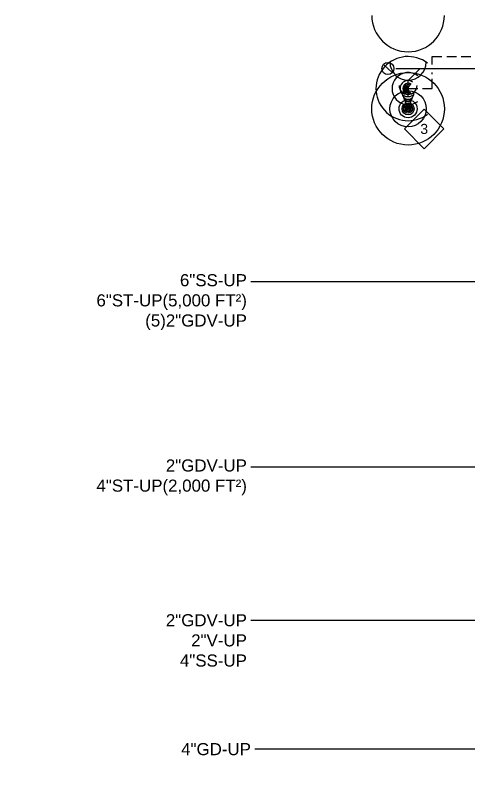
# Model space of a CAD drawing. Extents: x -29500 to 23517, y -2581 to 1886.
# Drawn here: x -3563 to -3226, y 625 to 1202 of the extents above; entities that cross this region are included whole.
import ezdxf
from ezdxf import colors
from ezdxf.entities.mleader import LeaderData, LeaderLine
from ezdxf.enums import TextEntityAlignment as Align
from ezdxf.math import Vec2, Vec3

# ---------------------------------------------------------------- set-up
doc = ezdxf.new("R2010")
doc.units = 0
doc.header["$LTSCALE"] = 36
doc.header["$MEASUREMENT"] = 0
doc.linetypes.add('VENT', pattern=[0.3, 0.2, -0.1])
for name, color, linetype in [('G-ANNO-TEXT', 70, 'Continuous'), ('G-ANNO-TEXT @ 96', 70, 'Continuous'), ('P-GD-N', 3, 'Continuous'), ('P-GD-N @ 1 (1)', 3, 'Continuous'), ('P-GD-N @ 1 (2)', 3, 'Continuous'), ('P-GD-N @ 12', 3, 'Continuous'), ('P-GD-N @ 128', 3, 'Continuous'), ('P-GD-N @ 16', 3, 'Continuous'), ('P-GD-N @ 192', 3, 'Continuous'), ('P-GD-N @ 2', 3, 'Continuous'), ('P-GD-N @ 24', 3, 'Continuous'), ('P-GD-N @ 384', 3, 'Continuous'), ('P-GD-N @ 4', 3, 'Continuous'), ('P-GD-N @ 48', 3, 'Continuous'), ('P-GD-N @ 64', 3, 'Continuous'), ('P-GD-N @ 768', 3, 'Continuous'), ('P-GD-N @ 8', 3, 'Continuous'), ('P-GD-N @ 96', 3, 'Continuous'), ('P-GV-N', 3, 'VENT')]:
    doc.layers.add(name, color=color, linetype=linetype)
doc.styles.add('Arial', font='arial.ttf')

# ---------------------------------------------------------------- blocks, each defined once
blk = doc.blocks.new('*U14')
at = {"linetype": 'Continuous'}
blk.add_circle((0, 0), 0.03516, dxfattribs=at)
blk.add_arc((0.09046, 0), 0.03516, 90, 270, dxfattribs=at)
blk = doc.blocks.new('*U1246')
at = {"layer": 'P-GD-N @ 1 (1)', "rotation": 90}
blk.add_blockref('*U14', (-3271, 1132.15), dxfattribs=at)
at = {"layer": 'P-GD-N @ 1 (2)', "rotation": 90}
blk.add_blockref('*U14', (-3271, 1132.15), dxfattribs=at)
at = {"layer": 'P-GD-N @ 12', "xscale": 12, "yscale": 12, "zscale": 12, "rotation": 90}
blk.add_blockref('*U14', (-3271, 1132.15), dxfattribs=at)
at = {"layer": 'P-GD-N @ 128', "xscale": 128, "yscale": 128, "zscale": 128, "rotation": 90}
blk.add_blockref('*U14', (-3271, 1132.15), dxfattribs=at)
at = {"layer": 'P-GD-N @ 16', "xscale": 16, "yscale": 16, "zscale": 16, "rotation": 90}
blk.add_blockref('*U14', (-3271, 1132.15), dxfattribs=at)
at = {"layer": 'P-GD-N @ 192', "xscale": 192, "yscale": 192, "zscale": 192, "rotation": 90}
blk.add_blockref('*U14', (-3271, 1132.15), dxfattribs=at)
at = {"layer": 'P-GD-N @ 2', "xscale": 2, "yscale": 2, "zscale": 2, "rotation": 90}
blk.add_blockref('*U14', (-3271, 1132.15), dxfattribs=at)
at = {"layer": 'P-GD-N @ 24', "xscale": 24, "yscale": 24, "zscale": 24, "rotation": 90}
blk.add_blockref('*U14', (-3271, 1132.15), dxfattribs=at)
at = {"layer": 'P-GD-N @ 384', "xscale": 384, "yscale": 384, "zscale": 384, "rotation": 90}
blk.add_blockref('*U14', (-3271, 1132.15), dxfattribs=at)
at = {"layer": 'P-GD-N @ 4', "xscale": 4, "yscale": 4, "zscale": 4, "rotation": 90}
blk.add_blockref('*U14', (-3271, 1132.15), dxfattribs=at)
at = {"layer": 'P-GD-N @ 48', "xscale": 48, "yscale": 48, "zscale": 48, "rotation": 90}
blk.add_blockref('*U14', (-3271, 1132.15), dxfattribs=at)
at = {"layer": 'P-GD-N @ 64', "xscale": 64, "yscale": 64, "zscale": 64, "rotation": 90}
blk.add_blockref('*U14', (-3271, 1132.15), dxfattribs=at)
at = {"layer": 'P-GD-N @ 768', "xscale": 768, "yscale": 768, "zscale": 768, "rotation": 90}
blk.add_blockref('*U14', (-3271, 1132.15), dxfattribs=at)
at = {"layer": 'P-GD-N @ 8', "xscale": 8, "yscale": 8, "zscale": 8, "rotation": 90}
blk.add_blockref('*U14', (-3271, 1132.15), dxfattribs=at)
at = {"layer": 'P-GD-N @ 96', "xscale": 96, "yscale": 96, "zscale": 96, "rotation": 90}
blk.add_blockref('*U14', (-3271, 1132.15), dxfattribs=at)
blk = doc.blocks.new('FLOOR CLEAN OUT')
at = {"color": 7, "linetype": 'Continuous'}
blk.add_line((0.034, -0.0323), (-0.0341, 0.0321), dxfattribs=at)
at = {"linetype": 'Continuous'}
blk.add_circle((0, 0), 0.0469, dxfattribs=at)
blk = doc.blocks.new('*U41')
at = {"linetype": 'Continuous'}
blk.add_arc((0, 0), 0.03112, 232.56697, 127.43303, dxfattribs=at)
blk = doc.blocks.new('*U1323')
at = {"layer": 'P-GD-N @ 1 (1)', "rotation": 180}
blk.add_blockref('*U41', (-3271, 1147.15), dxfattribs=at)
at = {"layer": 'P-GD-N @ 1 (2)', "rotation": 180}
blk.add_blockref('*U41', (-3271, 1147.15), dxfattribs=at)
at = {"layer": 'P-GD-N @ 12', "xscale": 12, "yscale": 12, "zscale": 12, "rotation": 180}
blk.add_blockref('*U41', (-3271, 1147.15), dxfattribs=at)
at = {"layer": 'P-GD-N @ 128', "xscale": 128, "yscale": 128, "zscale": 128, "rotation": 180}
blk.add_blockref('*U41', (-3271, 1147.15), dxfattribs=at)
at = {"layer": 'P-GD-N @ 16', "xscale": 16, "yscale": 16, "zscale": 16, "rotation": 180}
blk.add_blockref('*U41', (-3271, 1147.15), dxfattribs=at)
at = {"layer": 'P-GD-N @ 192', "xscale": 192, "yscale": 192, "zscale": 192, "rotation": 180}
blk.add_blockref('*U41', (-3271, 1147.15), dxfattribs=at)
at = {"layer": 'P-GD-N @ 2', "xscale": 2, "yscale": 2, "zscale": 2, "rotation": 180}
blk.add_blockref('*U41', (-3271, 1147.15), dxfattribs=at)
at = {"layer": 'P-GD-N @ 24', "xscale": 24, "yscale": 24, "zscale": 24, "rotation": 180}
blk.add_blockref('*U41', (-3271, 1147.15), dxfattribs=at)
at = {"layer": 'P-GD-N @ 384', "xscale": 384, "yscale": 384, "zscale": 384, "rotation": 180}
blk.add_blockref('*U41', (-3271, 1147.15), dxfattribs=at)
at = {"layer": 'P-GD-N @ 4', "xscale": 4, "yscale": 4, "zscale": 4, "rotation": 180}
blk.add_blockref('*U41', (-3271, 1147.15), dxfattribs=at)
at = {"layer": 'P-GD-N @ 48', "xscale": 48, "yscale": 48, "zscale": 48, "rotation": 180}
blk.add_blockref('*U41', (-3271, 1147.15), dxfattribs=at)
at = {"layer": 'P-GD-N @ 64', "xscale": 64, "yscale": 64, "zscale": 64, "rotation": 180}
blk.add_blockref('*U41', (-3271, 1147.15), dxfattribs=at)
at = {"layer": 'P-GD-N @ 768', "xscale": 768, "yscale": 768, "zscale": 768, "rotation": 180}
blk.add_blockref('*U41', (-3271, 1147.15), dxfattribs=at)
at = {"layer": 'P-GD-N @ 8', "xscale": 8, "yscale": 8, "zscale": 8, "rotation": 180}
blk.add_blockref('*U41', (-3271, 1147.15), dxfattribs=at)
at = {"layer": 'P-GD-N @ 96', "xscale": 96, "yscale": 96, "zscale": 96, "rotation": 180}
blk.add_blockref('*U41', (-3271, 1147.15), dxfattribs=at)
blk = doc.blocks.new('DIAMOND TAG')
blk.add_lwpolyline([(0, -0.1533), (0.1533, 0), (0, 0.1533), (-0.1533, 0)], close=True)
at = {"style": 'Arial'}
blk.add_attdef('XXX', text='', height=0.0781, dxfattribs=at).set_placement((0, 0), align=Align.MIDDLE)

msp = doc.modelspace()

# ---------------------------------------------------------------- linework, layer by layer
at = {"layer": 'P-GD-N'}
for p, q in [((-3280, 1162.15), (-2815, 1162.15)), ((-3271, 1153.15), (-3262, 1162.15)), ((-3271, 1150.15), (-3271, 1153.15)), ((-3271, 1141.15), (-3271, 1144.15))]:
    msp.add_line(p, q, dxfattribs=at)
at = {"layer": 'P-GV-N'}
for p, q in [((-3253, 1165.15), (-3253, 1171.15)), ((-3253, 1171.15), (-3190, 1171.15)), ((-3253, 1147.15), (-3253, 1159.15)), ((-3271, 1147.15), (-3253, 1147.15))]:
    msp.add_line(p, q, dxfattribs=at)

# ---------------------------------------------------------------- block references
at = {"layer": 'G-ANNO-TEXT @ 96', "xscale": 96, "yscale": 96, "zscale": 96}
msp.add_blockref('DIAMOND TAG', (-3259, 1117.15), dxfattribs=at).add_auto_attribs({'XXX': '3'})
at = {"layer": 'P-GD-N'}
for name in ['*U1246', '*U1323']:
    msp.add_blockref(name, (0, 0), dxfattribs=at)
at = {"layer": 'P-GD-N @ 96', "xscale": 96, "yscale": 96, "zscale": 96}
msp.add_blockref('FLOOR CLEAN OUT', (-3286, 1162.15), dxfattribs=at)

# ---------------------------------------------------------------- leaders
at = {"layer": 'G-ANNO-TEXT'}
ml = msp.add_multileader_mtext('Standard', dxfattribs=at)
ml.set_content('6"SS-UP\\P6"ST-UP(5,000 FT²)\\P(5)2"GDV-UP', color=256, style='Arial')
ml.set_leader_properties(color=256, linetype='ByLayer', lineweight=-1)
ml.build(insert=Vec2(0, 0))
ml.multileader.update_dxf_attribs({"has_dogleg": 0, "dogleg_length": 0.125, "arrow_head_size": 12, "scale": 96})
ctx = ml.context
ctx.base_point, ctx.scale, ctx.char_height, ctx.arrow_head_size, ctx.landing_gap_size, ctx.plane_origin = Vec3(-3505.12, 1003.15), 96, 9, 12, 3, Vec3(-3037, 1027.15)
ctx.text_align_type = 2
notes = []
notes.append((ctx, [(0, (1, 1, 0), (-3376, 1003.15), (-1, 0), 12, [(0, [(-3037, 1027.15), (-3061, 1003.15)], 0, [])])]))
ctx.mtext.insert, ctx.mtext.alignment, ctx.mtext.flow_direction = Vec3(-3391, 1008.98), 3, 5
ml = msp.add_multileader_mtext('Standard', dxfattribs=at)
ml.set_content('STORMCEPTOR FURNISHED AND INSTALLED BY SITE UTILITY CONTRACTOR', color=256, style='Arial')
ml.set_leader_properties(color=256, linetype='ByLayer', lineweight=-1)
ml.build(insert=Vec2(0, 0))
ml.multileader.update_dxf_attribs({"has_dogleg": 0, "dogleg_length": 0.125, "arrow_head_size": 12, "scale": 96})
ctx = ml.context
ctx.base_point, ctx.scale, ctx.char_height, ctx.arrow_head_size, ctx.landing_gap_size, ctx.plane_origin = Vec3(-1711.34, 952.15), 96, 9, 12, 3, Vec3(-1336, 970.15)
ctx.text_align_type = 2
notes.append((ctx, [(0, (1, 1, 0), (-1432, 952.15), (-1, 0), 12, [(0, [(-1336, 970.15), (-1357, 952.15)], 0, [])])]))
ctx.mtext.insert, ctx.mtext.width, ctx.mtext.alignment, ctx.mtext.flow_direction = Vec3(-1447, 956.73), 269.3733, 3, 5
ml = msp.add_multileader_mtext('Standard', dxfattribs=at)
ml.set_content("GAS & OIL TRAP IS POURED IN PLACE BY STRUCTURAL AND SHALL CONFORM TO 248 CMR & MWRA GUIDELINES\\PRIM INV. EL. = VERIFY IN FIELD\\PINLET INV. EL. = 26.0'\\POUTLET INV. EL. = 25.7'\\PBOTTOM INV. EL. = 19.6'", color=256, style='Arial')
ml.set_leader_properties(color=256, linetype='ByLayer', lineweight=-1)
ml.build(insert=Vec2(0, 0))
ml.multileader.update_dxf_attribs({"has_dogleg": 0, "dogleg_length": 0.125, "arrow_head_size": 12, "scale": 96})
ctx = ml.context
ctx.base_point, ctx.scale, ctx.char_height, ctx.arrow_head_size, ctx.landing_gap_size, ctx.plane_origin = Vec3(-1723.64, 877.15), 96, 9, 12, 3, Vec3(-1336, 892.15)
ctx.text_align_type = 2
notes.append((ctx, [(0, (1, 1, 0), (-1435, 877.15), (-1, 0), 12, [(0, [(-1327, 901.15), (-1354, 877.15)], 0, [])])]))
ctx.mtext.insert, ctx.mtext.width, ctx.mtext.alignment, ctx.mtext.flow_direction = Vec3(-1450, 881.73), 292.1835, 3, 5
ml = msp.add_multileader_mtext('Standard', dxfattribs=at)
ml.set_content('2"GDV-UP\\P4"ST-UP(2,000 FT²)', color=256, style='Arial')
ml.set_leader_properties(color=256, linetype='ByLayer', lineweight=-1)
ml.build(insert=Vec2(0, 0))
ml.multileader.update_dxf_attribs({"has_dogleg": 0, "dogleg_length": 0.125, "arrow_head_size": 12, "scale": 96})
ctx = ml.context
ctx.base_point, ctx.scale, ctx.char_height, ctx.arrow_head_size, ctx.landing_gap_size, ctx.plane_origin = Vec3(-3505.44, 865.15), 96, 9, 12, 3, Vec3(-2761, 838.15)
ctx.text_align_type = 2
notes.append((ctx, [(0, (1, 1, 0), (-3376, 865.15), (-1, 0), 12, [(0, [(-2761, 838.15), (-2797, 865.15)], 0, [])])]))
ctx.mtext.insert, ctx.mtext.alignment, ctx.mtext.flow_direction = Vec3(-3391, 870.98), 3, 5
ml = msp.add_multileader_mtext('Standard', dxfattribs=at)
ml.set_content('2"GDV-UP\\P2"V-UP\\P4"SS-UP', color=256, style='Arial')
ml.set_leader_properties(color=256, linetype='ByLayer', lineweight=-1)
ml.build(insert=Vec2(0, 0))
ml.multileader.update_dxf_attribs({"has_dogleg": 0, "dogleg_length": 0.125, "arrow_head_size": 12, "scale": 96})
ctx = ml.context
ctx.base_point, ctx.scale, ctx.char_height, ctx.arrow_head_size, ctx.landing_gap_size, ctx.plane_origin = Vec3(-3453.44, 751.15), 96, 9, 12, 3, Vec3(-2851, 751.15)
ctx.text_align_type = 2
notes.append((ctx, [(0, (1, 1, 0), (-3376, 751.15), (-1, 0), 12, [(0, [(-2923, 691.15), (-2965, 751.15)], 0, [])])]))
ctx.mtext.insert, ctx.mtext.alignment, ctx.mtext.flow_direction = Vec3(-3391, 755.73), 3, 5
ml = msp.add_multileader_mtext('Standard', dxfattribs=at)
ml.set_content('4"GD-UP', color=256, style='Arial')
ml.set_leader_properties(color=256, linetype='ByLayer', lineweight=-1)
ml.build(insert=Vec2(0, 0))
ml.multileader.update_dxf_attribs({"has_dogleg": 0, "dogleg_length": 0.125, "arrow_head_size": 12, "scale": 96})
ctx = ml.context
ctx.base_point, ctx.scale, ctx.char_height, ctx.arrow_head_size, ctx.landing_gap_size, ctx.plane_origin = Vec3(-3442.26, 655.15), 96, 9, 12, 3, Vec3(-3037, 625.15)
ctx.text_align_type = 2
notes.append((ctx, [(0, (1, 1, 0), (-3373, 655.15), (-1, 0), 12, [(0, [(-3037, 625.15), (-3070, 655.15)], 0, [])])]))
ctx.mtext.insert, ctx.mtext.alignment, ctx.mtext.flow_direction = Vec3(-3388, 659.73), 3, 5
for ctx, leaders in notes:
    for number, flags, end, landing, length, lines in leaders:
        leader = LeaderData()
        leader.index, (leader.has_last_leader_line, leader.has_dogleg_vector, leader.attachment_direction) = number, flags
        leader.last_leader_point, leader.dogleg_vector, leader.dogleg_length = Vec3(end), Vec3(landing), length
        for number, points, colour, breaks in lines:
            line = LeaderLine()
            line.index, line.vertices, line.color, line.breaks = number, Vec3.list(points), colors.encode_raw_color(colour), breaks
            leader.lines.append(line)
        ctx.leaders.append(leader)

doc.saveas('drawing.dxf')
